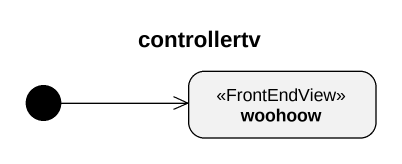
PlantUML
@startuml
title controllertv
hide empty description
state woohoow <<FrontEndView>>
[*] -right-> woohoow
@enduml
